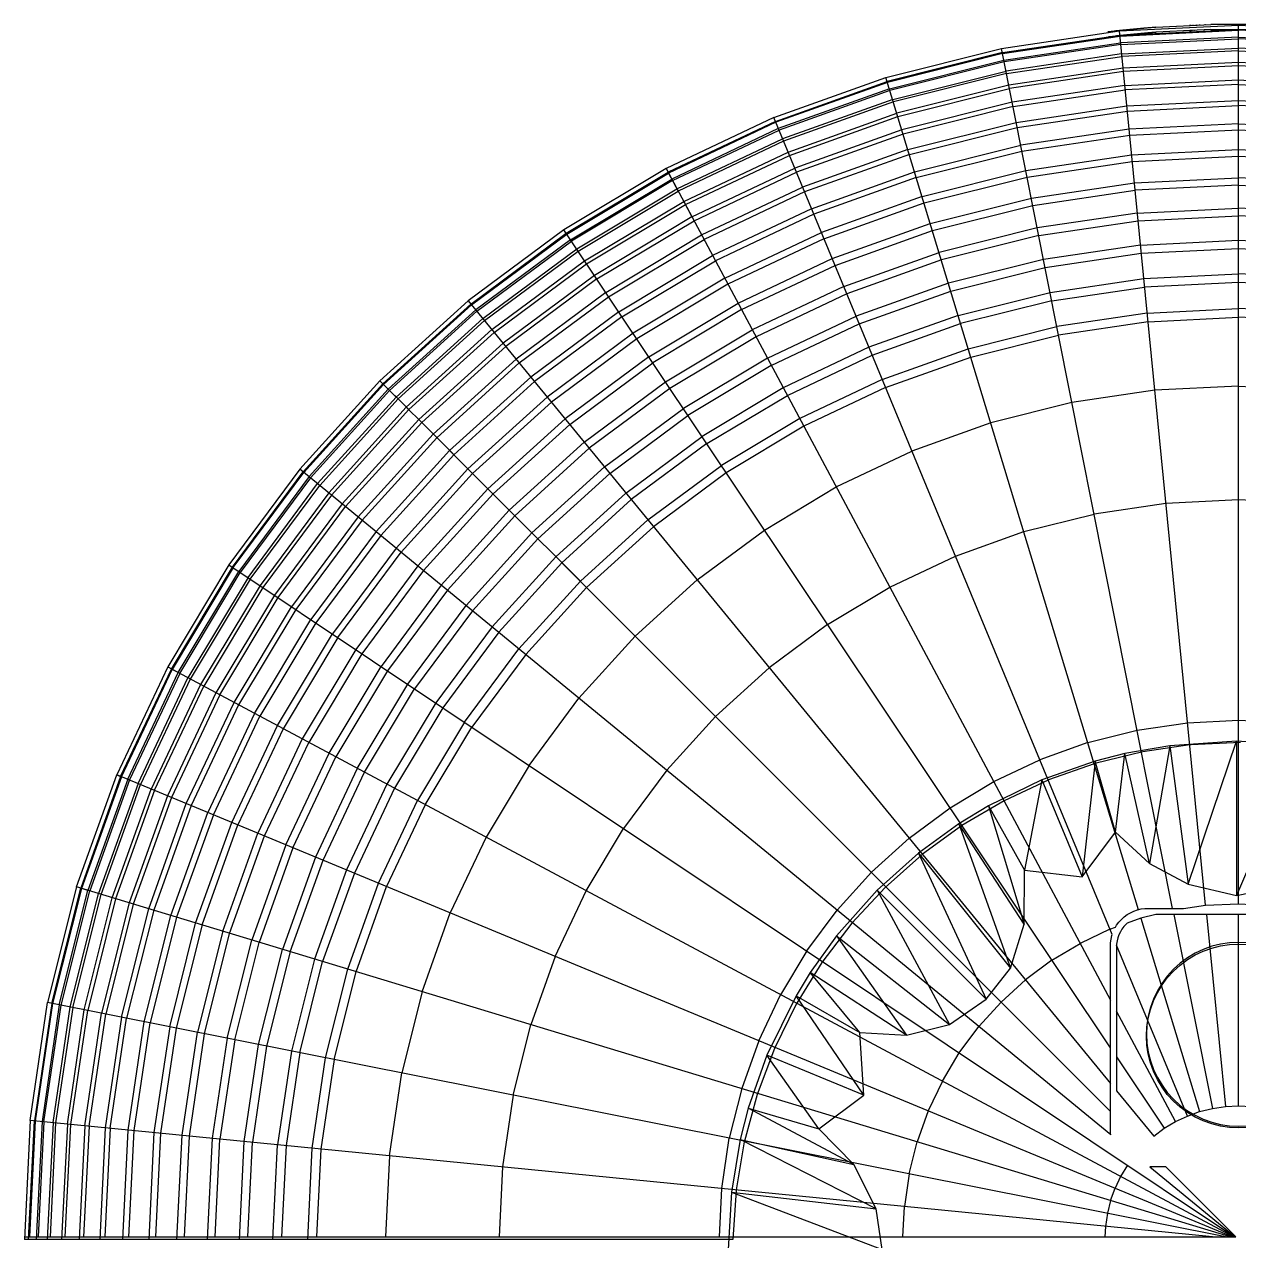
# Model space of a CAD drawing. Header units: inches. Extents: x 0 to 54693, y 0 to 31146.
# Drawn here: x 13661 to 13780.5, y 15058.2 to 15177.8 of the extents above; entities that cross this region are included whole.
import ezdxf

# ---------------------------------------------------------------- set-up
doc = ezdxf.new("R2010")
doc.units = ezdxf.units.IN
doc.header["$MEASUREMENT"] = 0
doc.layers.add('Added', color=3, linetype='Continuous')

msp = doc.modelspace()

# ---------------------------------------------------------------- linework, layer by layer
at = {"layer": 'Added', "linetype": 'Continuous', "lineweight": -2, "ltscale": 0.18}
for p, q in [((13757.16, 15175.45), (13768.75, 15177.17)), ((13767.61, 15177.1), (13768.36, 15177.17)), ((13768.24, 15177.16), (13767.61, 15177.1)), ((13767.61, 15177.1), (13767.61, 15177.1)), ((13768.9, 15177.22), (13768.24, 15177.16)), ((13768.36, 15177.17), (13769.13, 15177.25)), ((13768.41, 15177.17), (13771.49, 15177.48)), ((13770.46, 15177.38), (13768.41, 15177.17)), ((13771.53, 15176.98), (13768.46, 15176.68)), ((13768.46, 15176.68), (13770.51, 15176.88)), ((13768.75, 15177.17), (13780.46, 15177.74)), ((13777.22, 15091.18), (13768.75, 15177.17)), ((13768.79, 15176.75), (13780.46, 15177.33)), ((13768.8, 15176.67), (13780.46, 15177.24)), ((13769.56, 15177.29), (13768.9, 15177.22)), ((13769.13, 15177.25), (13769.91, 15177.32)), ((13771.49, 15177.48), (13769.24, 15177.26)), ((13769.24, 15177.26), (13771.4, 15177.47)), ((13769.29, 15176.76), (13771.53, 15176.98)), ((13771.44, 15176.97), (13769.29, 15176.76)), ((13770.24, 15177.35), (13769.56, 15177.29)), ((13769.61, 15176.79), (13770.29, 15176.86)), ((13769.91, 15177.32), (13770.69, 15177.4)), ((13770.74, 15176.9), (13769.95, 15176.82)), ((13770.93, 15177.42), (13770.24, 15177.35)), ((13770.29, 15176.86), (13770.97, 15176.92)), ((13772.32, 15177.56), (13770.46, 15177.38)), ((13770.51, 15176.88), (13772.36, 15177.06)), ((13770.69, 15177.4), (13771.49, 15177.48)), ((13771.53, 15176.98), (13770.74, 15176.9)), ((13771.63, 15177.49), (13770.93, 15177.42)), ((13770.97, 15176.92), (13771.67, 15176.99)), ((13771.4, 15177.47), (13772.32, 15177.56)), ((13772.36, 15177.06), (13771.44, 15176.97)), ((13771.49, 15177.48), (13772.29, 15177.56)), ((13772.33, 15177.06), (13771.53, 15176.98)), ((13772.33, 15177.56), (13771.63, 15177.49)), ((13771.67, 15176.99), (13772.37, 15177.06)), ((13772.29, 15177.56), (13772.32, 15177.56)), ((13772.32, 15177.56), (13777.74, 15177.82)), ((13772.32, 15177.56), (13772.32, 15177.56)), ((13772.32, 15177.56), (13772.33, 15177.56)), ((13772.33, 15177.56), (13772.32, 15177.56)), ((13772.36, 15177.06), (13772.33, 15177.06)), ((13777.75, 15177.32), (13772.36, 15177.06)), ((13772.37, 15177.06), (13772.36, 15177.06)), ((13772.36, 15177.06), (13772.36, 15177.06)), ((13772.36, 15177.06), (13772.37, 15177.06)), ((13775.64, 15177.72), (13775.63, 15177.72)), ((13775.63, 15177.72), (13775.63, 15177.72)), ((13775.64, 15177.72), (13775.65, 15177.72)), ((13775.67, 15177.72), (13775.65, 15177.72)), ((13775.65, 15177.22), (13775.65, 15177.22)), ((13775.65, 15177.22), (13775.66, 15177.22)), ((13775.68, 15177.22), (13775.66, 15177.22)), ((13775.68, 15177.22), (13775.69, 15177.22)), ((13775.72, 15177.22), (13775.69, 15177.22)), ((13775.72, 15177.73), (13775.76, 15177.73)), ((13775.72, 15177.22), (13775.75, 15177.23)), ((13775.76, 15177.73), (13775.79, 15177.73)), ((13775.78, 15177.23), (13775.81, 15177.23)), ((13775.9, 15177.23), (13775.85, 15177.23)), ((13775.88, 15177.73), (13775.93, 15177.74)), ((13775.9, 15177.23), (13775.95, 15177.24)), ((13776.04, 15177.74), (13776.1, 15177.74)), ((13776.06, 15177.24), (13776.12, 15177.24)), ((13776.23, 15177.75), (13776.37, 15177.76)), ((13776.61, 15177.77), (13776.69, 15177.77)), ((13777.06, 15177.29), (13777.15, 15177.3)), ((13777.14, 15177.8), (13777.23, 15177.8)), ((13783.17, 15177.82), (13777.74, 15177.82)), ((13777.75, 15177.32), (13783.16, 15177.32)), ((13780.46, 15177.74), (13792.16, 15177.17)), ((13780.46, 15091.34), (13780.46, 15177.74)), ((13792.12, 15176.75), (13780.46, 15177.33)), ((13792.11, 15176.67), (13780.46, 15177.24)), ((13757.24, 15175.04), (13768.79, 15176.75)), ((13757.26, 15174.96), (13768.8, 15176.67)), ((13757.39, 15174.3), (13768.87, 15176)), ((13768.88, 15175.83), (13757.42, 15174.13)), ((13768.42, 15176.67), (13767.66, 15176.6)), ((13767.66, 15176.6), (13768.3, 15176.66)), ((13767.66, 15176.6), (13767.66, 15176.6)), ((13768.3, 15176.66), (13768.95, 15176.72)), ((13769.18, 15176.75), (13768.42, 15176.67)), ((13780.46, 15176.57), (13768.87, 15176)), ((13768.88, 15175.83), (13780.46, 15176.4)), ((13768.95, 15176.72), (13769.61, 15176.79)), ((13769.95, 15176.82), (13769.18, 15176.75)), ((13780.46, 15176.57), (13792.05, 15176)), ((13792.03, 15175.83), (13780.46, 15176.4)), ((13745.79, 15172.6), (13757.16, 15175.45)), ((13757.24, 15175.04), (13745.91, 15172.2)), ((13757.26, 15174.96), (13745.94, 15172.12)), ((13773.98, 15090.86), (13757.16, 15175.45)), ((13768.97, 15174.92), (13757.6, 15173.23)), ((13757.65, 15172.98), (13769, 15174.66)), ((13768.97, 15174.92), (13780.46, 15175.48)), ((13780.46, 15175.22), (13769, 15174.66)), ((13791.94, 15174.92), (13780.46, 15175.48)), ((13780.46, 15175.22), (13791.91, 15174.66)), ((13746.13, 15171.48), (13757.39, 15174.3)), ((13757.42, 15174.13), (13746.18, 15171.31)), ((13769.11, 15173.51), (13757.87, 15171.85)), ((13780.46, 15174.07), (13769.11, 15173.51)), ((13780.46, 15173.73), (13769.14, 15173.17)), ((13791.8, 15173.51), (13780.46, 15174.07)), ((13791.77, 15173.17), (13780.46, 15173.73)), ((13734.76, 15168.65), (13745.79, 15172.6)), ((13734.92, 15168.27), (13745.91, 15172.2)), ((13745.94, 15172.12), (13734.95, 15168.19)), ((13770.62, 15090.75), (13745.79, 15172.6)), ((13746.45, 15170.44), (13757.6, 15173.23)), ((13757.65, 15172.98), (13746.52, 15170.19)), ((13769.14, 15173.17), (13757.94, 15171.51)), ((13769.28, 15171.8), (13780.46, 15172.35)), ((13780.46, 15172.35), (13791.63, 15171.8)), ((13746.13, 15171.48), (13735.2, 15167.57)), ((13746.18, 15171.31), (13735.27, 15167.41)), ((13757.87, 15171.85), (13746.86, 15169.09)), ((13746.96, 15168.76), (13757.94, 15171.51)), ((13769.28, 15171.8), (13758.21, 15170.16)), ((13758.29, 15169.74), (13769.32, 15171.37)), ((13780.46, 15171.92), (13769.32, 15171.37)), ((13780.46, 15171.92), (13791.59, 15171.37)), ((13746.45, 15170.44), (13735.62, 15166.56)), ((13746.52, 15170.19), (13735.72, 15166.32)), ((13758.21, 15170.16), (13747.36, 15167.44)), ((13758.29, 15169.74), (13747.48, 15167.03)), ((13758.6, 15168.18), (13769.48, 15169.8)), ((13769.48, 15169.8), (13780.46, 15170.33)), ((13769.53, 15169.29), (13780.46, 15169.83)), ((13780.46, 15170.33), (13791.43, 15169.8)), ((13791.38, 15169.29), (13780.46, 15169.83)), ((13734.76, 15168.65), (13724.16, 15163.64)), ((13768.04, 15088.3), (13734.76, 15168.65)), ((13736.16, 15165.26), (13746.86, 15169.09)), ((13736.29, 15164.94), (13746.96, 15168.76)), ((13758.7, 15167.68), (13769.53, 15169.29)), ((13734.92, 15168.27), (13724.36, 15163.27)), ((13734.95, 15168.19), (13724.4, 15163.2)), ((13735.2, 15167.57), (13724.72, 15162.61)), ((13724.8, 15162.46), (13735.27, 15167.41)), ((13747.36, 15167.44), (13736.82, 15163.67)), ((13747.94, 15165.51), (13758.6, 15168.18)), ((13748.09, 15165.02), (13758.7, 15167.68)), ((13769.7, 15167.52), (13759.05, 15165.94)), ((13780.46, 15168.05), (13769.7, 15167.52)), ((13769.76, 15166.94), (13780.46, 15167.46)), ((13780.46, 15168.05), (13791.21, 15167.52)), ((13780.46, 15167.46), (13791.15, 15166.94)), ((13725.23, 15161.65), (13735.62, 15166.56)), ((13735.72, 15166.32), (13725.35, 15161.42)), ((13747.48, 15167.03), (13736.98, 15163.27)), ((13759.16, 15165.36), (13769.76, 15166.94)), ((13725.89, 15160.4), (13736.16, 15165.26)), ((13726.06, 15160.1), (13736.29, 15164.94)), ((13747.94, 15165.51), (13737.59, 15161.81)), ((13748.09, 15165.02), (13737.79, 15161.34)), ((13748.6, 15163.32), (13759.05, 15165.94)), ((13748.77, 15162.76), (13759.16, 15165.36)), ((13759.55, 15163.44), (13769.95, 15164.99)), ((13769.95, 15164.99), (13780.46, 15165.5)), ((13780.46, 15165.5), (13790.96, 15164.99)), ((13726.7, 15158.89), (13736.82, 15163.67)), ((13759.67, 15162.8), (13770.01, 15164.34)), ((13770.01, 15164.34), (13780.46, 15164.85)), ((13780.46, 15164.85), (13790.9, 15164.34)), ((13724.16, 15163.64), (13714.11, 15157.62)), ((13714.34, 15157.27), (13724.36, 15163.27)), ((13714.39, 15157.2), (13724.4, 15163.2)), ((13714.76, 15156.64), (13724.72, 15162.61)), ((13724.16, 15163.64), (13767.88, 15081.86)), ((13724.4, 15163.2), (13725.35, 15161.42)), ((13726.91, 15158.51), (13736.98, 15163.27)), ((13738.47, 15159.69), (13748.6, 15163.32)), ((13748.77, 15162.76), (13738.69, 15159.15)), ((13749.34, 15160.89), (13759.55, 15163.44)), ((13749.53, 15160.26), (13759.67, 15162.8)), ((13770.22, 15162.23), (13780.46, 15162.73)), ((13790.69, 15162.23), (13780.46, 15162.73)), ((13724.8, 15162.46), (13714.86, 15156.5)), ((13715.37, 15155.74), (13725.23, 15161.65)), ((13715.51, 15155.52), (13725.35, 15161.42)), ((13727.65, 15157.11), (13737.59, 15161.81)), ((13737.79, 15161.34), (13727.89, 15156.66)), ((13760.09, 15160.72), (13770.22, 15162.23)), ((13760.23, 15160.02), (13770.29, 15161.51)), ((13780.46, 15162.01), (13770.29, 15161.51)), ((13780.46, 15162.01), (13790.62, 15161.51)), ((13716.15, 15154.56), (13725.89, 15160.4)), ((13716.34, 15154.28), (13726.06, 15160.1)), ((13725.89, 15160.4), (13726.7, 15158.89)), ((13749.34, 15160.89), (13739.44, 15157.34)), ((13739.69, 15156.74), (13749.53, 15160.26)), ((13750.15, 15158.23), (13760.09, 15160.72)), ((13726.7, 15158.89), (13717.11, 15153.13)), ((13738.47, 15159.69), (13728.73, 15155.09)), ((13738.69, 15159.15), (13729.01, 15154.57)), ((13750.36, 15157.55), (13760.23, 15160.02)), ((13770.51, 15159.26), (13760.67, 15157.8)), ((13770.51, 15159.26), (13780.46, 15159.75)), ((13770.59, 15158.5), (13780.46, 15158.98)), ((13790.4, 15159.26), (13780.46, 15159.75)), ((13790.32, 15158.5), (13780.46, 15158.98)), ((13717.34, 15152.78), (13726.91, 15158.51)), ((13740.5, 15154.78), (13750.15, 15158.23)), ((13760.67, 15157.8), (13751.01, 15155.38)), ((13760.82, 15157.05), (13770.59, 15158.5)), ((13714.11, 15157.62), (13704.7, 15150.64)), ((13704.96, 15150.31), (13714.34, 15157.27)), ((13705.02, 15150.25), (13714.39, 15157.2)), ((13714.76, 15156.64), (13705.44, 15149.73)), ((13705.55, 15149.6), (13714.86, 15156.5)), ((13767.88, 15077.15), (13714.11, 15157.62)), ((13718.23, 15151.46), (13727.65, 15157.11)), ((13718.51, 15151.03), (13727.89, 15156.66)), ((13729.93, 15152.85), (13739.44, 15157.34)), ((13739.69, 15156.74), (13730.24, 15152.27)), ((13740.78, 15154.12), (13750.36, 15157.55)), ((13760.82, 15157.05), (13751.24, 15154.65)), ((13770.82, 15156.12), (13780.46, 15156.59)), ((13780.46, 15156.59), (13790.09, 15156.12)), ((13706.13, 15148.89), (13715.37, 15155.74)), ((13706.3, 15148.69), (13715.51, 15155.52)), ((13741.64, 15152.03), (13751.01, 15155.38)), ((13770.82, 15156.12), (13761.28, 15154.7)), ((13761.44, 15153.91), (13770.9, 15155.31)), ((13770.9, 15155.31), (13780.46, 15155.78)), ((13780.46, 15155.78), (13790.01, 15155.31)), ((13707.03, 15147.8), (13716.15, 15154.56)), ((13707.25, 15147.53), (13716.34, 15154.28)), ((13719.5, 15149.55), (13728.73, 15155.09)), ((13719.82, 15149.07), (13729.01, 15154.57)), ((13731.24, 15150.4), (13740.5, 15154.78)), ((13731.58, 15149.77), (13740.78, 15154.12)), ((13751.24, 15154.65), (13741.94, 15151.32)), ((13761.28, 15154.7), (13751.93, 15152.36)), ((13717.11, 15153.13), (13708.12, 15146.47)), ((13752.16, 15151.59), (13761.44, 15153.91)), ((13771.15, 15152.83), (13780.46, 15153.29)), ((13789.76, 15152.83), (13780.46, 15153.29)), ((13717.34, 15152.78), (13708.39, 15146.14)), ((13729.93, 15152.85), (13720.91, 15147.44)), ((13730.24, 15152.27), (13721.27, 15146.9)), ((13741.64, 15152.03), (13732.64, 15147.77)), ((13751.93, 15152.36), (13742.85, 15149.11)), ((13761.93, 15151.46), (13771.15, 15152.83)), ((13762.09, 15150.64), (13771.23, 15151.99)), ((13780.46, 15152.45), (13771.23, 15151.99)), ((13789.68, 15151.99), (13780.46, 15152.45)), ((13696.01, 15142.77), (13704.7, 15150.64)), ((13704.7, 15150.64), (13767.88, 15073.65)), ((13718.23, 15151.46), (13709.4, 15144.91)), ((13709.72, 15144.52), (13718.51, 15151.03)), ((13741.94, 15151.32), (13733.01, 15147.1)), ((13743.16, 15148.36), (13752.16, 15151.59)), ((13752.89, 15149.2), (13761.93, 15151.46)), ((13762.09, 15150.64), (13753.13, 15148.4)), ((13704.96, 15150.31), (13696.31, 15142.47)), ((13705.02, 15150.25), (13696.37, 15142.41)), ((13696.84, 15141.94), (13705.44, 15149.73)), ((13705.55, 15149.6), (13696.97, 15141.82)), ((13719.5, 15149.55), (13710.85, 15143.14)), ((13722.45, 15145.13), (13731.24, 15150.4)), ((13731.58, 15149.77), (13722.85, 15144.54)), ((13771.48, 15149.42), (13762.6, 15148.11)), ((13771.48, 15149.42), (13780.46, 15149.87)), ((13789.43, 15149.42), (13780.46, 15149.87)), ((13706.13, 15148.89), (13697.61, 15141.17)), ((13697.8, 15140.98), (13706.3, 15148.69)), ((13719.82, 15149.07), (13711.22, 15142.69)), ((13734.13, 15144.99), (13742.85, 15149.11)), ((13734.51, 15144.28), (13743.16, 15148.36)), ((13752.89, 15149.2), (13744.11, 15146.06)), ((13744.44, 15145.28), (13753.13, 15148.4)), ((13771.57, 15148.57), (13762.76, 15147.27)), ((13771.57, 15148.57), (13780.46, 15149.01)), ((13789.34, 15148.57), (13780.46, 15149.01)), ((13698.61, 15140.17), (13707.03, 15147.8)), ((13698.85, 15139.93), (13707.25, 15147.53)), ((13720.91, 15147.44), (13712.46, 15141.17)), ((13724.11, 15142.66), (13732.64, 15147.77)), ((13733.01, 15147.1), (13724.53, 15142.02)), ((13753.88, 15145.92), (13762.6, 15148.11)), ((13754.13, 15145.1), (13762.76, 15147.27)), ((13708.12, 15146.47), (13699.83, 15138.95)), ((13700.13, 15138.65), (13708.39, 15146.14)), ((13721.27, 15146.9), (13712.88, 15140.67)), ((13744.11, 15146.06), (13735.69, 15142.07)), ((13745.42, 15142.9), (13753.88, 15145.92)), ((13709.4, 15144.91), (13701.25, 15137.53)), ((13722.45, 15145.13), (13714.22, 15139.03)), ((13714.68, 15138.48), (13722.85, 15144.54)), ((13734.13, 15144.99), (13725.86, 15140.03)), ((13736.09, 15141.33), (13744.44, 15145.28)), ((13745.75, 15142.11), (13754.13, 15145.1)), ((13709.72, 15144.52), (13701.61, 15137.17)), ((13734.51, 15144.28), (13726.31, 15139.36)), ((13688.14, 15134.08), (13696.01, 15142.77)), ((13688.47, 15133.82), (13696.31, 15142.47)), ((13696.37, 15142.41), (13688.53, 15133.76)), ((13698.85, 15139.93), (13696.01, 15142.77)), ((13696.37, 15142.41), (13696.01, 15142.77)), ((13710.85, 15143.14), (13702.87, 15135.91)), ((13703.28, 15135.5), (13711.22, 15142.69)), ((13716.11, 15136.73), (13724.11, 15142.66)), ((13745.42, 15142.9), (13737.3, 15139.06)), ((13780.46, 15142.24), (13772.23, 15141.83)), ((13780.46, 15142.24), (13788.68, 15141.83)), ((13696.84, 15141.94), (13689.05, 15133.34)), ((13696.97, 15141.82), (13689.18, 15133.23)), ((13689.89, 15132.65), (13697.61, 15141.17)), ((13697.8, 15140.98), (13690.09, 15132.48)), ((13696.84, 15141.94), (13697.61, 15141.17)), ((13712.46, 15141.17), (13704.67, 15134.11)), ((13724.53, 15142.02), (13716.6, 15136.13)), ((13735.69, 15142.07), (13727.7, 15137.28)), ((13728.16, 15136.59), (13736.09, 15141.33)), ((13745.75, 15142.11), (13737.71, 15138.3)), ((13772.23, 15141.83), (13764.08, 15140.62)), ((13698.61, 15140.17), (13690.98, 15131.75)), ((13698.85, 15139.93), (13691.25, 15131.53)), ((13698.61, 15140.17), (13700.13, 15138.65)), ((13712.88, 15140.67), (13705.13, 15133.65)), ((13718.11, 15134.29), (13725.86, 15140.03)), ((13764.08, 15140.62), (13756.1, 15138.62)), ((13692.31, 15130.66), (13699.83, 15138.95)), ((13700.13, 15138.65), (13692.64, 15130.39)), ((13699.83, 15138.95), (13706.63, 15132.15)), ((13714.22, 15139.03), (13706.63, 15132.15)), ((13718.63, 15133.66), (13726.31, 15139.36)), ((13737.3, 15139.06), (13729.6, 15134.44)), ((13756.1, 15138.62), (13748.34, 15135.85)), ((13701.25, 15137.53), (13693.87, 15129.38)), ((13714.68, 15138.48), (13707.14, 15131.64)), ((13737.71, 15138.3), (13730.07, 15133.73)), ((13701.61, 15137.17), (13694.26, 15129.06)), ((13708.74, 15130.04), (13716.11, 15136.73)), ((13720.21, 15131.73), (13727.7, 15137.28)), ((13728.16, 15136.59), (13720.74, 15131.08)), ((13695.64, 15127.93), (13702.87, 15135.91)), ((13703.28, 15135.5), (13696.09, 15127.56)), ((13702.87, 15135.91), (13704.67, 15134.11)), ((13716.6, 15136.13), (13709.28, 15129.5)), ((13740.9, 15132.33), (13748.34, 15135.85)), ((13688.14, 15134.08), (13681.16, 15124.67)), ((13681.51, 15124.44), (13688.47, 15133.82)), ((13681.58, 15124.39), (13688.53, 15133.76)), ((13767.91, 15068.62), (13688.14, 15134.08)), ((13704.67, 15134.11), (13697.61, 15126.32)), ((13710.97, 15127.81), (13718.11, 15134.29)), ((13722.38, 15129.09), (13729.6, 15134.44)), ((13689.05, 15133.34), (13682.14, 15124.02)), ((13689.18, 15133.23), (13682.28, 15123.92)), ((13683.04, 15123.41), (13689.89, 15132.65)), ((13698.11, 15125.9), (13705.13, 15133.65)), ((13705.13, 15133.65), (13709.28, 15129.5)), ((13711.54, 15127.24), (13718.63, 15133.66)), ((13730.07, 15133.73), (13722.93, 15128.42)), ((13683.26, 15123.27), (13690.09, 15132.48)), ((13690.98, 15131.75), (13684.22, 15122.63)), ((13691.25, 15131.53), (13684.5, 15122.44)), ((13706.63, 15132.15), (13699.75, 15124.56)), ((13700.3, 15124.1), (13707.14, 15131.64)), ((13720.21, 15131.73), (13713.31, 15125.47)), ((13733.84, 15128.09), (13740.9, 15132.33)), ((13692.31, 15130.66), (13685.65, 15121.67)), ((13686, 15121.44), (13692.64, 15130.39)), ((13713.9, 15124.88), (13720.74, 15131.08)), ((13773.33, 15130.71), (13766.26, 15129.66)), ((13780.46, 15131.06), (13773.33, 15130.71)), ((13787.58, 15130.71), (13780.46, 15131.06)), ((13693.87, 15129.38), (13687.32, 15120.55)), ((13694.26, 15129.06), (13687.75, 15120.27)), ((13708.74, 15130.04), (13702.05, 15122.67)), ((13709.28, 15129.5), (13702.65, 15122.18)), ((13708.74, 15130.04), (13715.73, 15123.05)), ((13715.73, 15123.05), (13722.38, 15129.09)), ((13759.34, 15127.93), (13766.26, 15129.66)), ((13695.64, 15127.93), (13689.23, 15119.28)), ((13710.97, 15127.81), (13704.49, 15120.67)), ((13722.93, 15128.42), (13716.33, 15122.45)), ((13727.22, 15123.19), (13733.84, 15128.09)), ((13752.62, 15125.52), (13759.34, 15127.93)), ((13696.09, 15127.56), (13689.71, 15118.96)), ((13711.54, 15127.24), (13705.12, 15120.15)), ((13697.61, 15126.32), (13691.34, 15117.87)), ((13691.88, 15117.51), (13698.11, 15125.9)), ((13707.05, 15118.57), (13713.31, 15125.47)), ((13746.17, 15122.47), (13752.62, 15125.52)), ((13681.16, 15124.67), (13675.14, 15114.62)), ((13675.51, 15114.42), (13681.51, 15124.44)), ((13681.58, 15124.39), (13675.58, 15114.38)), ((13681.16, 15124.67), (13780.08, 15058.57)), ((13699.75, 15124.56), (13693.65, 15116.33)), ((13713.9, 15124.88), (13707.7, 15118.04)), ((13767.88, 15070.9), (13713.9, 15124.88)), ((13676.17, 15114.07), (13682.14, 15124.02)), ((13676.32, 15113.98), (13682.28, 15123.92)), ((13683.04, 15123.41), (13677.13, 15113.55)), ((13683.26, 15123.27), (13677.36, 15113.43)), ((13700.3, 15124.1), (13694.24, 15115.93)), ((13709.69, 15116.4), (13715.73, 15123.05)), ((13727.22, 15123.19), (13721.12, 15117.66)), ((13684.22, 15122.63), (13678.38, 15112.89)), ((13684.5, 15122.44), (13678.68, 15112.72)), ((13702.05, 15122.67), (13696.12, 15114.67)), ((13702.65, 15122.18), (13696.76, 15114.25)), ((13710.36, 15115.85), (13716.33, 15122.45)), ((13729.02, 15109.76), (13716.33, 15122.45)), ((13740.04, 15118.8), (13746.17, 15122.47)), ((13685.65, 15121.67), (13679.89, 15112.08)), ((13680.27, 15111.87), (13686, 15121.44)), ((13698.75, 15112.92), (13704.49, 15120.67)), ((13681.67, 15111.13), (13687.32, 15120.55)), ((13687.75, 15120.27), (13682.12, 15110.89)), ((13705.12, 15120.15), (13699.42, 15112.47)), ((13683.69, 15110.05), (13689.23, 15119.28)), ((13689.71, 15118.96), (13684.21, 15109.77)), ((13707.05, 15118.57), (13701.5, 15111.08)), ((13740.04, 15118.8), (13734.31, 15114.55)), ((13685.93, 15108.85), (13691.34, 15117.87)), ((13691.88, 15117.51), (13686.51, 15108.54)), ((13707.7, 15118.04), (13702.19, 15110.62)), ((13715.59, 15111.56), (13721.12, 15117.66)), ((13693.65, 15116.33), (13688.38, 15107.54)), ((13694.24, 15115.93), (13689.01, 15107.2)), ((13704.34, 15109.18), (13709.69, 15116.4)), ((13710.36, 15115.85), (13705.05, 15108.71)), ((13691.01, 15106.14), (13696.12, 15114.67)), ((13675.14, 15114.62), (13670.13, 15104.02)), ((13670.51, 15103.86), (13675.51, 15114.42)), ((13670.59, 15103.83), (13675.58, 15114.38)), ((13671.21, 15103.58), (13676.17, 15114.07)), ((13676.32, 15113.98), (13671.37, 15103.51)), ((13672.22, 15103.16), (13677.13, 15113.55)), ((13677.36, 15113.43), (13672.46, 15103.06)), ((13675.14, 15114.62), (13779.99, 15058.57)), ((13676.17, 15114.07), (13675.51, 15114.42)), ((13696.76, 15114.25), (13691.68, 15105.77)), ((13729.02, 15109.76), (13734.31, 15114.55)), ((13678.38, 15112.89), (13673.52, 15102.62)), ((13673.84, 15102.49), (13678.68, 15112.72)), ((13693.79, 15104.65), (13698.75, 15112.92)), ((13694.5, 15104.27), (13699.42, 15112.47)), ((13679.89, 15112.08), (13675.11, 15101.96)), ((13680.27, 15111.87), (13675.51, 15101.8)), ((13676.97, 15101.19), (13681.67, 15111.13)), ((13701.5, 15111.08), (13696.71, 15103.09)), ((13710.69, 15104.94), (13715.59, 15111.56)), ((13682.12, 15110.89), (13677.44, 15100.99)), ((13683.69, 15110.05), (13679.09, 15100.31)), ((13702.19, 15110.62), (13697.45, 15102.69)), ((13679.63, 15100.09), (13684.21, 15109.77)), ((13681.44, 15099.34), (13685.93, 15108.85)), ((13704.34, 15109.18), (13699.72, 15101.48)), ((13700.48, 15101.07), (13705.05, 15108.71)), ((13729.02, 15109.76), (13724.23, 15104.47)), ((13770.49, 15108.4), (13775.45, 15109.14)), ((13775.45, 15109.14), (13780.46, 15109.38)), ((13780.46, 15109.38), (13785.46, 15109.14)), ((13686.51, 15108.54), (13682.04, 15099.09)), ((13688.38, 15107.54), (13684, 15098.28)), ((13765.63, 15107.18), (13770.49, 15108.4)), ((13684.66, 15098), (13689.01, 15107.2)), ((13765.63, 15107.18), (13760.92, 15105.49)), ((13771.04, 15106.27), (13766.34, 15105.12)), ((13773.7, 15106.88), (13769.29, 15106.1)), ((13775.67, 15106.95), (13771.04, 15106.27)), ((13773.7, 15106.88), (13771.72, 15095.29)), ((13780.26, 15107.32), (13773.7, 15106.88)), ((13773.7, 15106.88), (13775.5, 15093.25)), ((13775.5, 15093.25), (13780.26, 15107.32)), ((13775.82, 15106.97), (13775.67, 15106.95)), ((13780.65, 15107.21), (13775.82, 15106.97)), ((13786.57, 15106.92), (13780.26, 15107.32)), ((13780.26, 15107.32), (13780.26, 15092.15)), ((13786.57, 15106.92), (13780.26, 15092.15)), ((13686.75, 15097.14), (13691.01, 15106.14)), ((13687.46, 15096.84), (13691.68, 15105.77)), ((13756.39, 15103.35), (13760.92, 15105.49)), ((13766.36, 15105.35), (13761.13, 15103.51)), ((13766.27, 15105.09), (13761.78, 15103.51)), ((13766.36, 15105.35), (13765.08, 15093.98)), ((13766.34, 15105.12), (13766.27, 15105.09)), ((13769.29, 15106.1), (13766.36, 15105.35)), ((13768.37, 15098.39), (13766.36, 15105.35)), ((13768.37, 15098.39), (13769.29, 15106.1)), ((13771.72, 15095.29), (13769.29, 15106.1)), ((13666.18, 15092.99), (13670.13, 15104.02)), ((13670.51, 15103.86), (13666.58, 15092.87)), ((13670.13, 15104.02), (13670.51, 15103.86)), ((13779.85, 15058.57), (13670.13, 15104.02)), ((13693.79, 15104.65), (13689.67, 15095.93)), ((13690.42, 15095.62), (13694.5, 15104.27)), ((13710.69, 15104.94), (13706.45, 15097.88)), ((13724.23, 15104.47), (13719.98, 15098.74)), ((13670.59, 15103.83), (13666.66, 15092.84)), ((13671.21, 15103.58), (13667.3, 15092.65)), ((13671.37, 15103.51), (13667.47, 15092.6)), ((13672.22, 15103.16), (13668.34, 15092.33)), ((13668.59, 15092.26), (13672.46, 15103.06)), ((13696.71, 15103.09), (13692.72, 15094.67)), ((13697.45, 15102.69), (13693.5, 15094.34)), ((13752.09, 15100.78), (13756.39, 15103.35)), ((13761.13, 15103.51), (13755.88, 15100.97)), ((13761.75, 15103.49), (13757.4, 15101.47)), ((13761.13, 15103.51), (13759.41, 15094.65)), ((13761.13, 15103.51), (13765.08, 15093.98)), ((13761.78, 15103.51), (13761.75, 15103.49)), ((13669.69, 15091.92), (13673.52, 15102.62)), ((13673.84, 15102.49), (13670.02, 15091.82)), ((13675.11, 15101.96), (13671.34, 15091.42)), ((13675.51, 15101.8), (13671.75, 15091.3)), ((13695.88, 15093.36), (13699.72, 15101.48)), ((13757.4, 15101.47), (13753.26, 15099.03)), ((13673.27, 15090.84), (13676.97, 15101.19)), ((13677.44, 15100.99), (13673.76, 15090.69)), ((13675.46, 15090.18), (13679.09, 15100.31)), ((13700.48, 15101.07), (13696.67, 15093.03)), ((13748.07, 15097.79), (13752.09, 15100.78)), ((13755.88, 15100.97), (13752.95, 15099.2)), ((13755.88, 15100.97), (13759.41, 15094.65)), ((13755.88, 15100.97), (13759.39, 15089.33)), ((13679.63, 15100.09), (13676.02, 15090.01)), ((13677.89, 15089.44), (13681.44, 15099.34)), ((13678.52, 15089.25), (13682.04, 15099.09)), ((13752.95, 15099.2), (13748.98, 15096.32)), ((13752.95, 15099.2), (13758.05, 15085.01)), ((13759.39, 15089.33), (13752.95, 15099.2)), ((13680.55, 15088.63), (13684, 15098.28)), ((13681.23, 15088.42), (13684.66, 15098)), ((13706.45, 15097.88), (13702.93, 15090.44)), ((13716.31, 15092.61), (13719.98, 15098.74)), ((13753.23, 15099.01), (13749.37, 15096.2)), ((13753.26, 15099.03), (13753.23, 15099.01)), ((13765.08, 15093.98), (13768.37, 15098.39)), ((13768.37, 15098.39), (13771.72, 15095.29)), ((13686.75, 15097.14), (13683.4, 15087.77)), ((13687.46, 15096.84), (13684.13, 15087.54)), ((13744.35, 15094.43), (13748.07, 15097.79)), ((13689.67, 15095.93), (13686.42, 15086.85)), ((13687.19, 15086.62), (13690.42, 15095.62)), ((13748.98, 15096.32), (13744.91, 15092.67)), ((13749.32, 15096.16), (13745.71, 15092.95)), ((13748.98, 15096.32), (13755.63, 15081.95)), ((13748.98, 15096.32), (13758.05, 15085.01)), ((13749.37, 15096.2), (13749.32, 15096.16)), ((13692.72, 15094.67), (13689.58, 15085.89)), ((13693.5, 15094.34), (13690.38, 15085.65)), ((13740.99, 15090.71), (13744.35, 15094.43)), ((13759.39, 15089.33), (13759.41, 15094.65)), ((13759.41, 15094.65), (13765.08, 15093.98)), ((13771.72, 15095.29), (13775.5, 15093.25)), ((13692.86, 15084.9), (13695.88, 15093.36)), ((13775.5, 15093.25), (13780.26, 15092.15)), ((13780.26, 15092.15), (13784.82, 15093.09)), ((13666.18, 15092.99), (13663.33, 15081.62)), ((13663.74, 15081.54), (13666.58, 15092.87)), ((13666.66, 15092.84), (13663.82, 15081.52)), ((13664.48, 15081.39), (13667.3, 15092.65)), ((13664.65, 15081.36), (13667.47, 15092.6)), ((13665.55, 15081.18), (13668.34, 15092.33)), ((13665.8, 15081.13), (13668.59, 15092.26)), ((13779.63, 15058.57), (13666.18, 15092.99)), ((13667.3, 15092.65), (13666.58, 15092.87)), ((13666.93, 15080.91), (13669.69, 15091.92)), ((13693.68, 15084.65), (13696.67, 15093.03)), ((13713.26, 15086.16), (13716.31, 15092.61)), ((13744.91, 15092.67), (13740.93, 15088.18)), ((13745.71, 15092.95), (13742.42, 15089.41)), ((13744.91, 15092.67), (13755.63, 15081.95)), ((13744.91, 15092.67), (13752.04, 15079.46)), ((13670.02, 15091.82), (13667.27, 15080.84)), ((13671.34, 15091.42), (13668.62, 15080.57)), ((13671.75, 15091.3), (13669.04, 15080.49)), ((13670.6, 15080.18), (13673.27, 15090.84)), ((13738, 15086.69), (13740.99, 15090.71)), ((13770.18, 15090.61), (13770.53, 15090.73)), ((13770.53, 15090.73), (13770.89, 15090.82)), ((13770.89, 15090.82), (13771.26, 15090.86)), ((13771.26, 15090.86), (13775.05, 15090.86)), ((13775.05, 15090.86), (13777.22, 15091.18)), ((13777.22, 15091.18), (13780.46, 15091.34)), ((13780.46, 15091.34), (13783.69, 15091.18)), ((13673.76, 15090.69), (13671.1, 15080.08)), ((13672.84, 15079.73), (13675.46, 15090.18)), ((13676.02, 15090.01), (13673.42, 15079.62)), ((13700.16, 15082.68), (13702.93, 15090.44)), ((13768.47, 15089.22), (13768.69, 15089.52)), ((13768.69, 15089.52), (13768.94, 15089.8)), ((13768.94, 15089.8), (13769.22, 15090.04)), ((13769.22, 15090.04), (13769.52, 15090.27)), ((13770.87, 15089.92), (13769.51, 15089.44)), ((13769.52, 15090.27), (13769.84, 15090.45)), ((13769.84, 15090.45), (13770.18, 15090.61)), ((13772.33, 15090.29), (13770.87, 15089.92)), ((13770.87, 15089.92), (13776.64, 15070.9)), ((13788.58, 15090.29), (13772.33, 15090.29)), ((13774.1, 15090.29), (13777.89, 15071.21)), ((13777.31, 15090.29), (13779.17, 15071.4)), ((13780.46, 15071.46), (13780.46, 15090.29)), ((13675.34, 15079.23), (13677.89, 15089.44)), ((13678.52, 15089.25), (13675.98, 15079.11)), ((13680.55, 15088.63), (13678.06, 15078.69)), ((13678.76, 15078.55), (13681.23, 15088.42)), ((13742.42, 15089.41), (13739.49, 15085.56)), ((13758.05, 15085.01), (13759.39, 15089.33)), ((13767.82, 15088.83), (13764.89, 15087.44)), ((13767.82, 15088.83), (13768.36, 15089.02)), ((13768.36, 15089.02), (13768.47, 15089.22)), ((13768.84, 15088.58), (13768.7, 15088.29)), ((13769, 15088.85), (13768.84, 15088.58)), ((13769.19, 15089.1), (13769, 15088.85)), ((13769.4, 15089.34), (13769.19, 15089.1)), ((13769.51, 15089.44), (13769.4, 15089.34)), ((13680.98, 15078.11), (13683.4, 15087.77)), ((13681.73, 15077.96), (13684.13, 15087.54)), ((13740.93, 15088.18), (13738.33, 15084.56)), ((13740.93, 15088.18), (13752.04, 15079.46)), ((13740.93, 15088.18), (13747.81, 15078.4)), ((13762.11, 15085.78), (13764.89, 15087.44)), ((13767.88, 15087.48), (13767.93, 15087.85)), ((13767.88, 15069.17), (13767.88, 15087.48)), ((13767.93, 15087.85), (13768.01, 15088.21)), ((13768.01, 15088.21), (13768.04, 15088.3)), ((13768.47, 15087.37), (13768.46, 15087.06)), ((13768.52, 15087.69), (13768.47, 15087.37)), ((13775.43, 15070.46), (13768.47, 15087.27)), ((13768.6, 15087.99), (13768.52, 15087.69)), ((13768.7, 15088.29), (13768.6, 15087.99)), ((13777.83, 15087.15), (13776.99, 15086.85)), ((13778.69, 15087.36), (13777.83, 15087.15)), ((13777.83, 15086.97), (13778.69, 15087.19)), ((13779.57, 15087.49), (13778.69, 15087.36)), ((13778.69, 15087.19), (13779.57, 15087.32)), ((13780.46, 15087.54), (13779.57, 15087.49)), ((13779.57, 15087.32), (13780.46, 15087.36)), ((13781.34, 15087.49), (13780.46, 15087.54)), ((13780.46, 15087.36), (13781.34, 15087.32)), ((13684.08, 15077.5), (13686.42, 15086.85)), ((13687.19, 15086.62), (13684.87, 15077.34)), ((13713.26, 15086.16), (13710.85, 15079.44)), ((13738, 15086.69), (13735.43, 15082.39)), ((13768.46, 15087.06), (13768.46, 15072.95)), ((13775.43, 15086.01), (13774.72, 15085.49)), ((13776.19, 15086.47), (13775.43, 15086.01)), ((13775.43, 15085.84), (13776.19, 15086.3)), ((13776.99, 15086.85), (13776.19, 15086.47)), ((13776.19, 15086.3), (13776.99, 15086.67)), ((13776.99, 15086.67), (13777.83, 15086.97)), ((13689.58, 15085.89), (13687.32, 15076.85)), ((13688.14, 15076.69), (13690.38, 15085.65)), ((13690.67, 15076.18), (13692.86, 15084.9)), ((13739.49, 15085.56), (13736.95, 15081.45)), ((13755.63, 15081.95), (13758.05, 15085.01)), ((13762.11, 15085.78), (13759.51, 15083.85)), ((13774.06, 15084.89), (13773.46, 15084.23)), ((13773.46, 15084.06), (13774.06, 15084.72)), ((13774.72, 15085.49), (13774.06, 15084.89)), ((13774.06, 15084.72), (13774.72, 15085.31)), ((13774.72, 15085.31), (13775.43, 15085.84)), ((13691.51, 15076.02), (13693.68, 15084.65)), ((13738.33, 15084.56), (13736.94, 15082.28)), ((13743.21, 15078.67), (13738.33, 15084.56)), ((13747.81, 15078.4), (13738.33, 15084.56)), ((13757.11, 15081.67), (13759.51, 15083.85)), ((13772.94, 15083.52), (13772.48, 15082.76)), ((13773.46, 15084.23), (13772.94, 15083.52)), ((13772.94, 15083.35), (13773.46, 15084.06)), ((13700.16, 15082.68), (13698.16, 15074.7)), ((13733.29, 15077.86), (13735.43, 15082.39)), ((13772.48, 15082.76), (13772.1, 15081.96)), ((13772.1, 15081.78), (13772.48, 15082.59)), ((13772.48, 15082.59), (13772.94, 15083.35)), ((13661.61, 15070.03), (13663.33, 15081.62)), ((13663.74, 15081.54), (13662.03, 15069.99)), ((13663.82, 15081.52), (13662.11, 15069.98)), ((13664.48, 15081.39), (13662.78, 15069.91)), ((13662.95, 15069.9), (13664.65, 15081.36)), ((13779.2, 15058.57), (13663.33, 15081.62)), ((13663.86, 15069.81), (13665.55, 15081.18)), ((13665.8, 15081.13), (13664.12, 15069.78)), ((13736.94, 15082.28), (13734.07, 15076.45)), ((13736.95, 15081.45), (13734.81, 15077.11)), ((13736.94, 15082.28), (13743.21, 15078.67)), ((13743.6, 15072.5), (13736.94, 15082.28)), ((13752.04, 15079.46), (13755.63, 15081.95)), ((13757.11, 15081.67), (13754.93, 15079.27)), ((13772.1, 15081.96), (13771.8, 15081.12)), ((13771.8, 15080.95), (13772.1, 15081.78)), ((13665.27, 15069.67), (13666.93, 15080.91)), ((13665.61, 15069.64), (13667.27, 15080.84)), ((13666.98, 15069.5), (13668.62, 15080.57)), ((13667.41, 15069.46), (13669.04, 15080.49)), ((13670.6, 15080.18), (13668.98, 15069.3)), ((13669.49, 15069.25), (13671.1, 15080.08)), ((13774.26, 15069.91), (13768.46, 15080.78)), ((13771.59, 15080.26), (13771.46, 15079.39)), ((13771.46, 15079.21), (13771.59, 15080.09)), ((13771.8, 15081.12), (13771.59, 15080.26)), ((13771.59, 15080.09), (13771.8, 15080.95)), ((13671.26, 15069.08), (13672.84, 15079.73)), ((13671.84, 15069.02), (13673.42, 15079.62)), ((13675.34, 15079.23), (13673.79, 15068.83)), ((13675.98, 15079.11), (13674.44, 15068.77)), ((13709.12, 15072.52), (13710.85, 15079.44)), ((13747.81, 15078.4), (13752.04, 15079.46)), ((13753, 15076.67), (13754.93, 15079.27)), ((13771.46, 15079.39), (13771.41, 15078.5)), ((13771.41, 15078.32), (13771.46, 15079.21)), ((13676.55, 15068.56), (13678.06, 15078.69)), ((13677.27, 15068.49), (13678.76, 15078.55)), ((13680.98, 15078.11), (13679.52, 15068.27)), ((13681.73, 15077.96), (13680.28, 15068.19)), ((13733.29, 15077.86), (13731.6, 15073.15)), ((13743.6, 15072.5), (13743.21, 15078.67)), ((13743.21, 15078.67), (13747.81, 15078.4)), ((13771.41, 15078.5), (13771.46, 15077.61)), ((13771.46, 15077.44), (13771.41, 15078.32)), ((13771.46, 15077.61), (13771.59, 15076.74)), ((13682.66, 15067.96), (13684.08, 15077.5)), ((13684.87, 15077.34), (13683.47, 15067.88)), ((13687.32, 15076.85), (13685.95, 15067.63)), ((13688.14, 15076.69), (13686.79, 15067.55)), ((13734.07, 15076.45), (13732.23, 15071.22)), ((13734.81, 15077.11), (13733.11, 15072.59)), ((13743.6, 15072.5), (13734.07, 15076.45)), ((13739.18, 15069.2), (13734.07, 15076.45)), ((13751.34, 15073.89), (13753, 15076.67)), ((13771.59, 15076.56), (13771.46, 15077.44)), ((13771.59, 15076.74), (13771.8, 15075.88)), ((13771.8, 15075.7), (13771.59, 15076.56)), ((13689.36, 15067.3), (13690.67, 15076.18)), ((13691.51, 15076.02), (13690.21, 15067.21)), ((13768.46, 15076.28), (13773.16, 15069.25)), ((13771.8, 15075.88), (13772.1, 15075.04)), ((13772.1, 15074.87), (13771.8, 15075.7)), ((13696.95, 15066.55), (13698.16, 15074.7)), ((13772.1, 15075.04), (13772.48, 15074.24)), ((13772.48, 15074.06), (13772.1, 15074.87)), ((13772.48, 15074.24), (13772.94, 15073.48)), ((13772.94, 15073.3), (13772.48, 15074.06)), ((13731.6, 15073.15), (13730.38, 15068.29)), ((13751.34, 15073.89), (13749.95, 15070.96)), ((13768.46, 15072.95), (13772.12, 15068.48)), ((13772.94, 15073.48), (13773.46, 15072.77)), ((13773.46, 15072.59), (13772.94, 15073.3)), ((13773.46, 15072.77), (13774.06, 15072.11)), ((13709.12, 15072.52), (13708.07, 15065.45)), ((13733.11, 15072.59), (13731.87, 15067.99)), ((13739.18, 15069.2), (13743.6, 15072.5)), ((13774.06, 15071.93), (13773.46, 15072.59)), ((13774.06, 15072.11), (13774.72, 15071.51)), ((13774.72, 15071.34), (13774.06, 15071.93)), ((13732.23, 15071.22), (13731.45, 15068.16)), ((13732.23, 15071.22), (13739.18, 15069.2)), ((13742.62, 15065.68), (13732.23, 15071.22)), ((13749.95, 15070.96), (13748.86, 15067.91)), ((13774.26, 15069.91), (13775.43, 15070.46)), ((13774.72, 15071.51), (13775.43, 15070.98)), ((13775.43, 15070.81), (13774.72, 15071.34)), ((13775.43, 15070.98), (13776.19, 15070.53)), ((13775.43, 15070.46), (13776.64, 15070.9)), ((13776.19, 15070.35), (13775.43, 15070.81)), ((13776.19, 15070.53), (13776.99, 15070.15)), ((13776.64, 15070.9), (13777.89, 15071.21)), ((13777.89, 15071.21), (13779.17, 15071.4)), ((13779.17, 15071.4), (13780.46, 15071.46)), ((13780.46, 15071.46), (13781.74, 15071.4)), ((13661.61, 15070.03), (13661.04, 15058.32)), ((13661.45, 15058.32), (13662.03, 15069.99)), ((13662.11, 15069.98), (13661.55, 15058.57)), ((13777.92, 15058.57), (13661.61, 15070.03)), ((13662.78, 15069.91), (13662.21, 15058.32)), ((13662.95, 15069.9), (13662.39, 15058.57)), ((13663.86, 15069.81), (13663.3, 15058.32)), ((13664.12, 15069.78), (13663.57, 15058.57)), ((13665.27, 15069.67), (13664.71, 15058.32)), ((13665.07, 15058.57), (13665.61, 15069.64)), ((13666.98, 15069.5), (13666.43, 15058.32)), ((13667.41, 15069.46), (13666.87, 15058.57)), ((13668.98, 15069.3), (13668.45, 15058.32)), ((13669.49, 15069.25), (13668.97, 15058.57)), ((13742.62, 15065.68), (13739.18, 15069.2)), ((13767.88, 15068.81), (13767.88, 15069.17)), ((13772.12, 15068.48), (13773.16, 15069.25)), ((13773.16, 15069.25), (13774.26, 15069.91)), ((13776.99, 15069.98), (13776.19, 15070.35)), ((13776.99, 15070.15), (13777.83, 15069.85)), ((13777.83, 15069.68), (13776.99, 15069.98)), ((13777.83, 15069.85), (13778.69, 15069.64)), ((13778.69, 15069.46), (13777.83, 15069.68)), ((13778.69, 15069.64), (13779.57, 15069.51)), ((13779.57, 15069.33), (13778.69, 15069.46)), ((13779.57, 15069.51), (13780.46, 15069.46)), ((13780.46, 15069.29), (13779.57, 15069.33)), ((13780.46, 15069.46), (13781.34, 15069.51)), ((13781.34, 15069.33), (13780.46, 15069.29)), ((13670.73, 15058.32), (13671.26, 15069.08)), ((13671.33, 15058.57), (13671.84, 15069.02)), ((13673.79, 15068.83), (13673.28, 15058.32)), ((13674.44, 15068.77), (13673.94, 15058.57)), ((13676.05, 15058.32), (13676.55, 15068.56)), ((13676.78, 15058.57), (13677.27, 15068.49)), ((13679.52, 15068.27), (13679.03, 15058.32)), ((13679.81, 15058.57), (13680.28, 15068.19)), ((13729.65, 15063.33), (13730.38, 15068.29)), ((13731.45, 15068.16), (13730.58, 15062.96)), ((13744.84, 15061.34), (13731.45, 15068.16)), ((13731.45, 15068.16), (13742.62, 15065.68)), ((13731.87, 15067.99), (13731.85, 15067.92)), ((13767.91, 15068.62), (13767.88, 15068.81)), ((13682.19, 15058.32), (13682.66, 15067.96)), ((13683.01, 15058.57), (13683.47, 15067.88)), ((13685.49, 15058.32), (13685.95, 15067.63)), ((13686.79, 15067.55), (13686.34, 15058.57)), ((13688.91, 15058.32), (13689.36, 15067.3)), ((13690.21, 15067.21), (13689.78, 15058.57)), ((13731.85, 15067.92), (13731.05, 15063.19)), ((13748.07, 15064.77), (13748.86, 15067.91)), ((13696.95, 15066.55), (13696.56, 15058.57)), ((13744.84, 15061.34), (13742.62, 15065.68)), ((13769.53, 15065.62), (13768.87, 15064.52)), ((13708.07, 15065.45), (13707.73, 15058.57)), ((13748.07, 15064.77), (13747.6, 15061.56)), ((13768.87, 15064.52), (13768.32, 15063.35)), ((13773.31, 15065.47), (13771.74, 15065.47)), ((13771.74, 15065.47), (13780.15, 15058.57)), ((13780.21, 15058.57), (13773.31, 15065.47)), ((13729.41, 15058.57), (13729.65, 15063.33)), ((13731.05, 15063.19), (13731.05, 15063.15)), ((13767.88, 15062.14), (13768.32, 15063.35)), ((13730.58, 15062.96), (13730.26, 15057.32)), ((13730.58, 15062.96), (13744.84, 15061.34)), ((13730.58, 15062.96), (13745.43, 15057.32)), ((13731.05, 15063.15), (13730.71, 15058.32)), ((13767.88, 15062.14), (13767.57, 15060.89)), ((13745.43, 15057.32), (13744.84, 15061.34)), ((13747.45, 15058.57), (13747.6, 15061.56)), ((13767.57, 15060.89), (13767.38, 15059.61)), ((13767.38, 15059.61), (13767.33, 15058.57)), ((13661.05, 15058.57), (13780.08, 15058.57)), ((13780.15, 15058.57), (13780.21, 15058.57)), ((13730.71, 15058.32), (13661.04, 15058.32))]:
    msp.add_line(p, q, dxfattribs=at)

doc.saveas('drawing.dxf')
